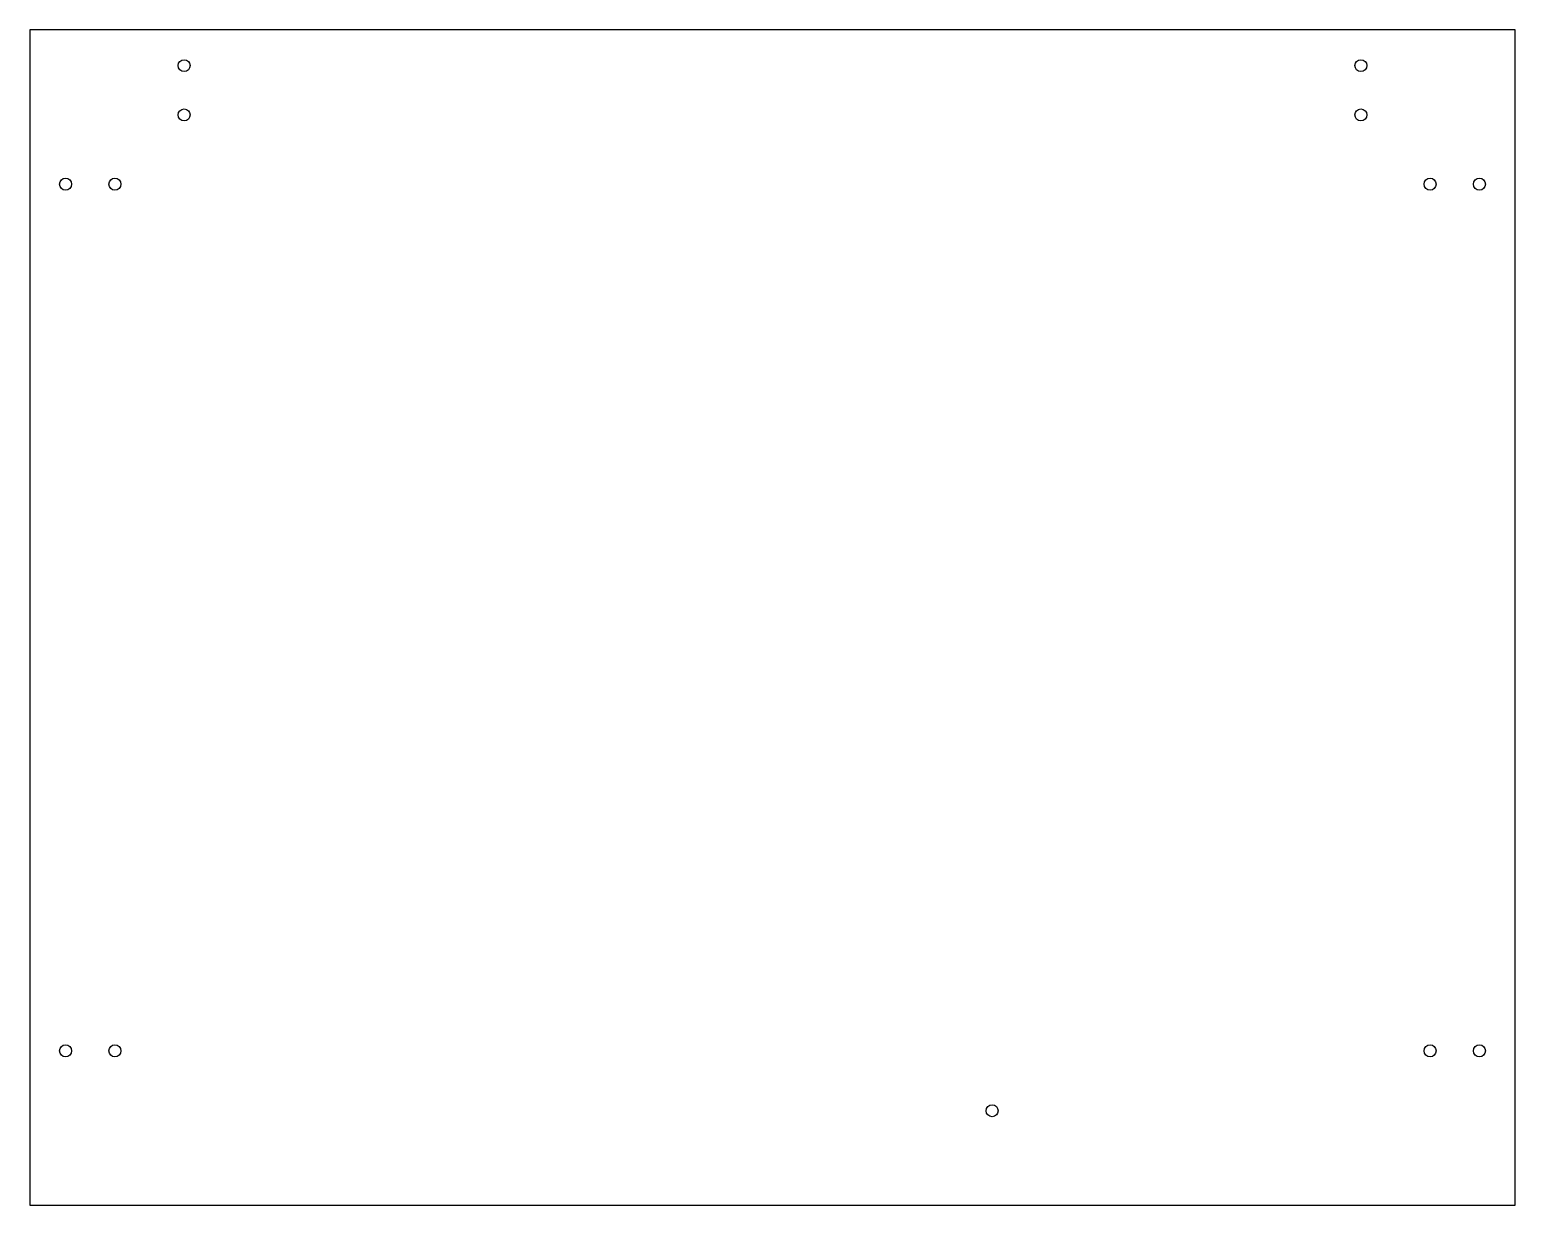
# Model space of a CAD drawing. Header units: millimetres. Extents: x -279 to 279, y -221 to 221.
import ezdxf

# ---------------------------------------------------------------- set-up
doc = ezdxf.new("R2010")
doc.units = ezdxf.units.MM

msp = doc.modelspace()

# ---------------------------------------------------------------- linework, layer by layer
at = {"color": 7, "linetype": 'Continuous', "lineweight": 25}
for p, q in [((279, 220.75), (-279, 220.75)), ((-279, 220.75), (-279, -220.75)), ((279, -220.75), (279, 220.75)), ((-279, -220.75), (279, -220.75))]:
    msp.add_line(p, q, dxfattribs=at)
for centre in [(-221, 207.25), (221, 207.25), (-221, 188.75), (221, 188.75), (-265.5, 162.75), (-247, 162.75), (247, 162.75), (265.5, 162.75), (-265.5, -162.75), (-247, -162.75), (247, -162.75), (265.5, -162.75), (82.5, -185.25)]:
    msp.add_circle(centre, 2.25, dxfattribs=at)

doc.saveas('drawing.dxf')
